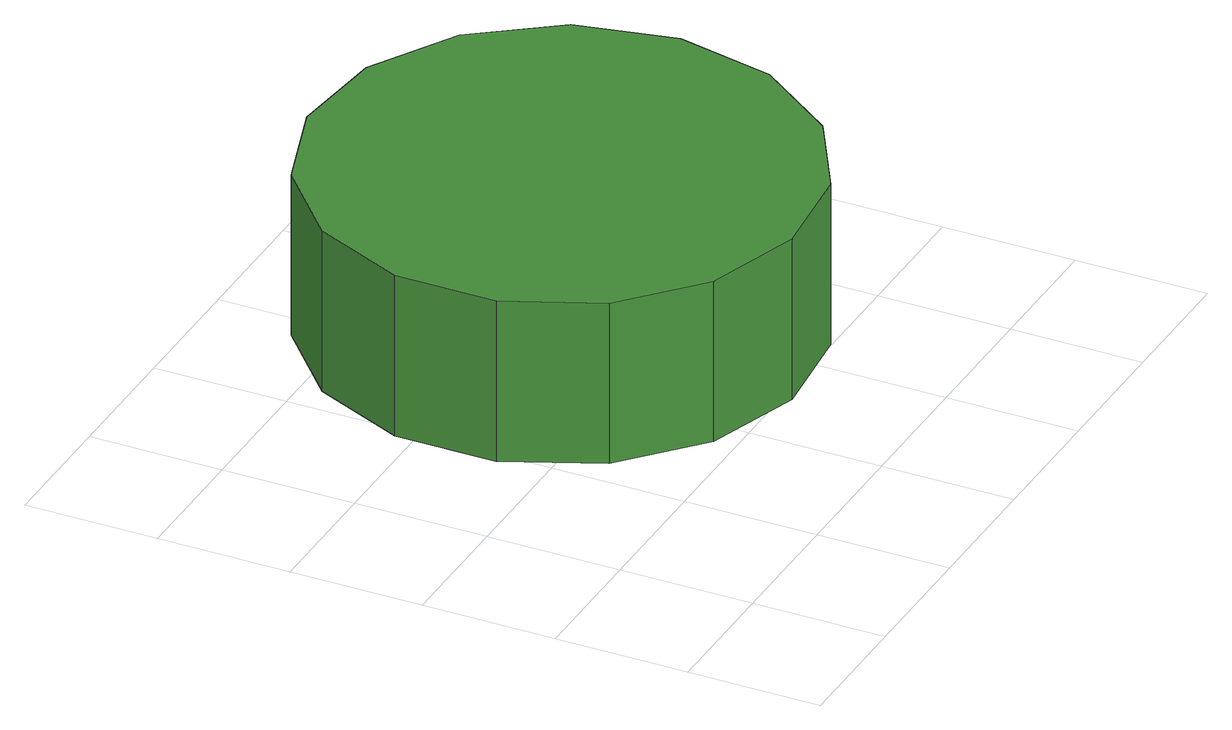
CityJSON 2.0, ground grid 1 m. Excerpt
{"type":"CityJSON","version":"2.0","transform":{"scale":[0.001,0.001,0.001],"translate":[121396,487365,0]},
"CityObjects":{
"tree1":{"type":"SolitaryVegetationObject","attributes":{"function":"something"},"geometry":[{"type":"MultiSurface","lod":"1","boundaries":[[[0,1,2,3,4,5,6,7,8,9,10,11,12,13,14]],[[15,16,17,18,19,20,21,22,23,24,25,26,27,28,29]],[[0,29,28,1]],[[1,28,27,2]],[[2,27,26,3]],[[3,26,25,4]],[[4,25,24,5]],[[5,24,23,6]],[[6,23,22,7]],[[7,22,21,8]],[[8,21,20,9]],[[9,20,19,10]],[[10,19,18,11]],[[11,18,17,12]],[[12,17,16,13]],[[13,16,15,14]],[[14,15,29,0]]]}]}
},
"vertices":[
[4559,2758,1685],[4400,3507,1685],[3951,4126,1685],[3288,4508,1685],[2527,4588,1685],[1799,4352,1685],[1230,3840,1685],[919,3141,1685],[919,2376,1685],[1230,1676,1685],[1799,1164,1685],[2527,928,1685],[3288,1008,1685],[3951,1391,1685],[4400,2010,1685],[4400,2010,415],[3951,1391,415],[3288,1008,415],[2527,928,415],[1799,1164,415],[1230,1676,415],[919,2376,415],[919,3141,415],[1230,3840,415],[1799,4352,415],[2527,4588,415],[3288,4508,415],[3951,4126,415],[4400,3507,415],[4559,2758,415]
]}
